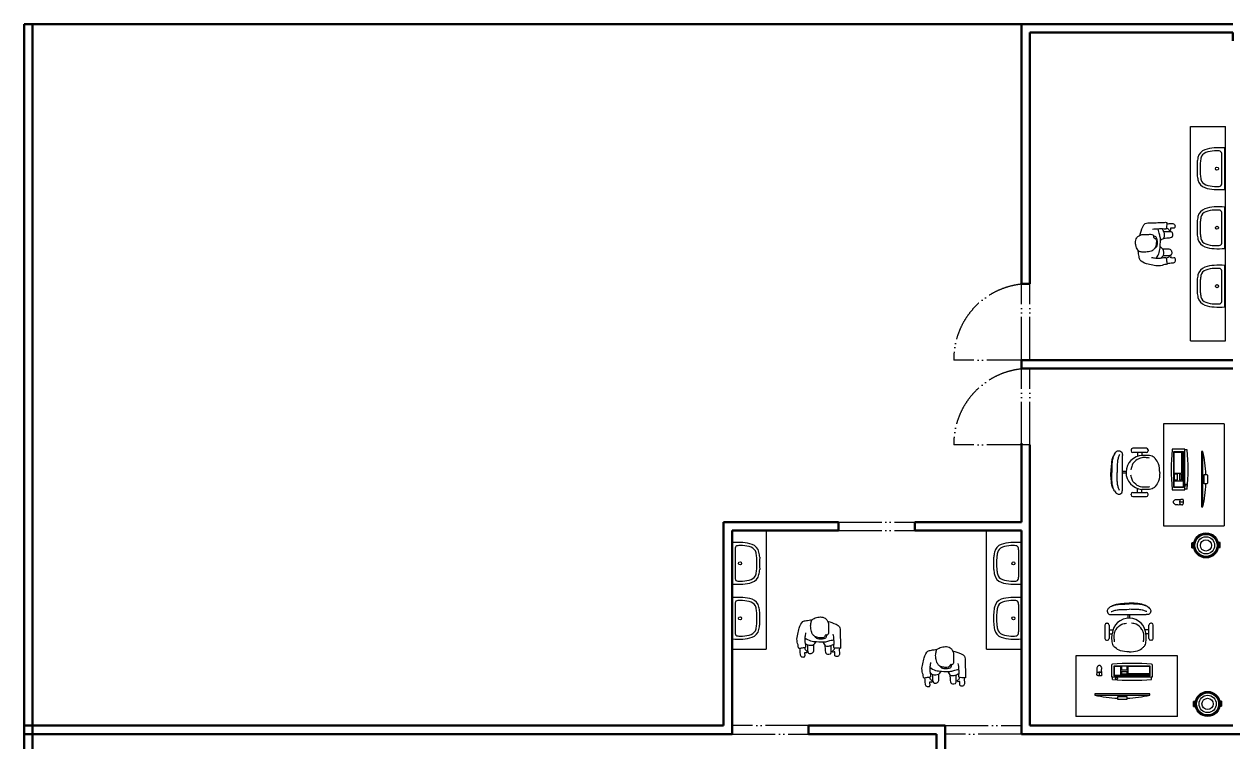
# Model space of a CAD drawing. Header units: millimetres. Extents: x 44692 to 659456, y -26273 to 96111.
# Drawn here: x 134160 to 148411, y -11486 to -3022 of the extents above; entities that cross this region are included whole.
import ezdxf

# ---------------------------------------------------------------- set-up
doc = ezdxf.new("R2010")
doc.units = ezdxf.units.MM
doc.header["$LTSCALE"] = 100
doc.linetypes.add('DIVIDEX2', pattern=[6.604, 5.08, -0.508, 0, -0.508, 0, -0.508])
for name, color, linetype in [('Mesas-estantes', 230, 'Continuous'), ('Muebles', 112, 'Continuous'), ('Personal', 171, 'Continuous'), ('Puertas', 43, 'DIVIDEX2')]:
    doc.layers.add(name, color=color, linetype=linetype)
doc.layers.add('Paredes', color=7, linetype='Continuous', lineweight=50)

# ---------------------------------------------------------------- blocks, each defined once
blk = doc.blocks.new('pa17-16')
for points, knots in [([(5.62, 2.554), (5.619, 2.543), (5.615, 2.525), (5.622, 2.49), (5.635, 2.429), (5.661, 2.406), (5.685, 2.391), (5.732, 2.383), (5.772, 2.384), (5.788, 2.397), (5.802, 2.427), (5.815, 2.416), (5.832, 2.43), (5.838, 2.457), (5.832, 2.504), (5.834, 2.562), (5.814, 2.594), (5.794, 2.628), (5.731, 2.639), (5.704, 2.63), (5.668, 2.626), (5.644, 2.605), (5.623, 2.596), (5.621, 2.567), (5.62, 2.554)], [0, 0, 0, 0, 0.297584, 0.631064, 1.068635, 1.39533, 1.69617, 2.097861, 2.458938, 2.716293, 3.010442, 3.199165, 3.447293, 3.731671, 4.119196, 4.541864, 4.881702, 5.22714, 5.673063, 5.989311, 6.327668, 6.644571, 6.906626, 7.259736, 7.259736, 7.259736, 7.259736]), ([(5.558, 2.439), (5.555, 2.422), (5.552, 2.385), (5.549, 2.333), (5.571, 2.26), (5.543, 2.259), (5.503, 2.253), (5.479, 2.243), (5.478, 2.281), (5.45, 2.344), (5.466, 2.423), (5.478, 2.503), (5.512, 2.58), (5.555, 2.585), (5.608, 2.596), (5.634, 2.6)], [0, 0, 0, 0, 0.404899, 0.829805, 1.276298, 1.516647, 1.885942, 2.122553, 2.418487, 2.881882, 3.382407, 3.897515, 4.613825, 5.020942, 5.393355, 5.393355, 5.393355, 5.393355]), ([(5.82, 2.585), (5.837, 2.582), (5.882, 2.567), (5.976, 2.542), (5.972, 2.461), (5.979, 2.393), (5.981, 2.315), (5.989, 2.261), (5.969, 2.266), (5.94, 2.266), (5.906, 2.267), (5.901, 2.281), (5.909, 2.318), (5.901, 2.361), (5.902, 2.401), (5.896, 2.424), (5.893, 2.435)], [6.682038, 6.682038, 6.682038, 6.682038, 7.076266, 7.806153, 8.304227, 8.77662, 9.284333, 9.649979, 9.844608, 10.160206, 10.472731, 10.661147, 10.998544, 11.371438, 11.724832, 12.051545, 12.051545, 12.051545, 12.051545]), ([(5.552, 2.381), (5.573, 2.365), (5.622, 2.34), (5.692, 2.338), (5.795, 2.332), (5.838, 2.352), (5.881, 2.361), (5.902, 2.366)], [0, 0, 0, 0, 0.49262, 0.970296, 1.525877, 1.91054, 2.357805, 2.357805, 2.357805, 2.357805]), ([(5.555, 2.321), (5.56, 2.315), (5.571, 2.304), (5.589, 2.292), (5.625, 2.291), (5.661, 2.297), (5.673, 2.315), (5.686, 2.33), (5.691, 2.338)], [0, 0, 0, 0, 0.262594, 0.520609, 0.853848, 1.185107, 1.43842, 1.738028, 1.738028, 1.738028, 1.738028]), ([(5.672, 2.399), (5.675, 2.395), (5.684, 2.383), (5.704, 2.372), (5.735, 2.37), (5.774, 2.373), (5.809, 2.387), (5.812, 2.401), (5.814, 2.42)], [0.121052, 0.121052, 0.121052, 0.121052, 0.297289, 0.584433, 0.895396, 1.26174, 1.600834, 1.760925, 1.760925, 1.760925, 1.760925]), ([(5.771, 2.336), (5.774, 2.331), (5.779, 2.32), (5.795, 2.295), (5.815, 2.285), (5.861, 2.291), (5.884, 2.306), (5.899, 2.312), (5.906, 2.315)], [0, 0, 0, 0, 0.233477, 0.532145, 0.79329, 1.163492, 1.458071, 1.725911, 1.725911, 1.725911, 1.725911]), ([(5.491, 2.248), (5.494, 2.237), (5.498, 2.215), (5.497, 2.181), (5.512, 2.145), (5.557, 2.147), (5.563, 2.168), (5.55, 2.213), (5.575, 2.2), (5.591, 2.209), (5.574, 2.226), (5.562, 2.234), (5.556, 2.252), (5.556, 2.26)], [0, 0, 0, 0, 0.324329, 0.654038, 0.980089, 1.31306, 1.562526, 1.890179, 2.123217, 2.319335, 2.559559, 2.78492, 3.066636, 3.066636, 3.066636, 3.066636]), ([(5.587, 2.295), (5.587, 2.288), (5.587, 2.267), (5.588, 2.187), (5.635, 2.19), (5.667, 2.213), (5.661, 2.262), (5.66, 2.288), (5.661, 2.301)], [0.078483, 0.078483, 0.078483, 0.078483, 0.321516, 0.797556, 1.122606, 1.448668, 1.830958, 2.166281, 2.166281, 2.166281, 2.166281]), ([(5.794, 2.299), (5.795, 2.286), (5.798, 2.261), (5.804, 2.2), (5.826, 2.187), (5.867, 2.191), (5.876, 2.212), (5.872, 2.261), (5.871, 2.286), (5.871, 2.298)], [0, 0, 0, 0, 0.353805, 0.775896, 1.041599, 1.377968, 1.615337, 2.001902, 2.313716, 2.313716, 2.313716, 2.313716]), ([(5.971, 2.265), (5.97, 2.255), (5.969, 2.234), (5.979, 2.202), (5.967, 2.164), (5.922, 2.163), (5.913, 2.183), (5.923, 2.229), (5.899, 2.213), (5.882, 2.221), (5.898, 2.24), (5.908, 2.248), (5.912, 2.262), (5.913, 2.268)], [0.038839, 0.038839, 0.038839, 0.038839, 0.324329, 0.654038, 0.980089, 1.31306, 1.562526, 1.890179, 2.123217, 2.319335, 2.559559, 2.78492, 2.989829, 2.989829, 2.989829, 2.989829])]:
    blk.add_open_spline(points, degree=3, knots=knots)

msp = doc.modelspace()

# ---------------------------------------------------------------- linework, layer by layer
at = {"layer": 'Mesas-estantes'}
for p, q in [((142407.23, -11038.37), (142407.23, -9565.704)), ((142407.23, -11293.248), (142407.23, -11138.37))]:
    msp.add_line(p, q, dxfattribs=at)
at = {"layer": 'Muebles'}
for p, q in [((147912.976, -6756.306), (147912.976, -4228.286)), ((147912.976, -4228.286), (148324.25, -4228.286)), ((148324.25, -6756.306), (148324.25, -4228.286)), ((148317.22, -4970.645), (148317.22, -4481.795)), ((148282.618, -4887.704), (148282.618, -4564.737)), ((148282.618, -5584.727), (148282.618, -5261.761)), ((148317.22, -5667.669), (148317.22, -5178.819)), ((148282.618, -6273.34), (148282.618, -5950.373)), ((148317.22, -6356.282), (148317.22, -5867.432)), ((147912.976, -6756.306), (148324.25, -6756.306)), ((148310.646, -7736.252), (147593.989, -7736.252)), ((147593.989, -7736.252), (147593.989, -8937.836)), ((148310.646, -7736.252), (148310.646, -8937.836)), ((147109.451, -8509.056), (147109.451, -8108.529)), ((147211.812, -8043.57), (147211.812, -8053.583)), ((147392.05, -8023.544), (147231.839, -8023.544)), ((147392.05, -8073.61), (147231.839, -8073.61)), ((147286.911, -8073.61), (147286.911, -8119.444)), ((147336.977, -8073.61), (147336.977, -8109.102)), ((147412.076, -8043.57), (147412.076, -8053.583)), ((147844.611, -8032.286), (147704.659, -8032.286)), ((147714.672, -8062.325), (147830.607, -8062.325)), ((147714.672, -8484.882), (147714.672, -8062.325)), ((147718.575, -8067.975), (147805.737, -8067.975)), ((147718.575, -8319.972), (147718.575, -8067.975)), ((147805.737, -8067.975), (147805.737, -8319.972)), ((147813.055, -8067.975), (147825.764, -8067.975)), ((147813.055, -8319.972), (147813.055, -8067.975)), ((147825.764, -8067.975), (147825.764, -8319.972)), ((147830.607, -8062.325), (147830.607, -8484.882)), ((147844.611, -8514.922), (147844.611, -8032.286)), ((147874.651, -8042.299), (147844.611, -8042.299)), ((148057.591, -8062.127), (148041.404, -8062.127)), ((148041.404, -8062.127), (148041.404, -8713.44)), ((148057.591, -8713.44), (148057.591, -8062.127)), ((147152.112, -8298.779), (147109.451, -8298.779)), ((147152.112, -8318.806), (147109.451, -8318.806)), ((147805.737, -8319.972), (147718.575, -8319.972)), ((147758.613, -8330.805), (147718.575, -8330.805)), ((147718.575, -8330.805), (147718.575, -8395.89)), ((147718.575, -8395.89), (147758.613, -8395.89)), ((147718.575, -8408.367), (147825.764, -8408.367)), ((147718.575, -8480.379), (147718.575, -8408.367)), ((147758.613, -8395.89), (147758.613, -8330.805)), ((147805.737, -8330.805), (147782.279, -8330.805)), ((147782.279, -8330.805), (147782.279, -8395.89)), ((147782.279, -8395.89), (147805.737, -8395.89)), ((147805.737, -8395.89), (147805.737, -8330.805)), ((147825.764, -8319.972), (147813.055, -8319.972)), ((147813.055, -8330.805), (147825.764, -8330.805)), ((147813.055, -8395.89), (147813.055, -8330.805)), ((147825.764, -8395.89), (147813.055, -8395.89)), ((147825.764, -8330.805), (147825.764, -8395.89)), ((147825.764, -8408.367), (147825.764, -8480.379)), ((147231.839, -8543.975), (147392.05, -8543.975)), ((147286.911, -8543.975), (147286.911, -8498.14)), ((147336.977, -8543.975), (147336.977, -8508.483)), ((147704.659, -8514.922), (147844.611, -8514.922)), ((147830.607, -8484.882), (147714.672, -8484.882)), ((147825.764, -8480.379), (147718.575, -8480.379)), ((147874.651, -8504.908), (147844.611, -8504.908)), ((147211.812, -8574.015), (147211.812, -8564.001)), ((147231.839, -8594.041), (147392.05, -8594.041)), ((147412.076, -8574.015), (147412.076, -8564.001)), ((147828.73, -8658.194), (147783.885, -8658.194)), ((148041.404, -8713.44), (148057.591, -8713.44)), ((147593.989, -8937.836), (148310.646, -8937.836)), ((142907.23, -8993.248), (142917.23, -8993.248)), ((142907.23, -8993.248), (142907.23, -10393.248)), ((145508.021, -10393.248), (145508.021, -8993.248)), ((142507.23, -9136.432), (142507.23, -9625.282)), ((142541.832, -9219.373), (142541.832, -9542.34)), ((145883.419, -9219.373), (145883.419, -9542.34)), ((145918.021, -9136.432), (145918.021, -9625.282)), ((147928.137, -9139.779), (147928.849, -9139.345)), ((147949.638, -9139.779), (147928.137, -9139.779)), ((147928.137, -9139.779), (147928.137, -9140.767)), ((147928.137, -9140.767), (147928.137, -9197.647)), ((147928.137, -9140.767), (147929.559, -9140.767)), ((147928.137, -9197.647), (147928.137, -9198.636)), ((147928.137, -9197.647), (147929.559, -9197.647)), ((147928.137, -9198.636), (147928.849, -9199.069)), ((147928.137, -9198.636), (147949.889, -9198.636)), ((147949.725, -9139.345), (147928.849, -9139.345)), ((147928.849, -9199.069), (147949.98, -9199.069)), ((147929.559, -9197.647), (147929.559, -9140.767)), ((147936.669, -9140.767), (147929.559, -9140.767)), ((147936.669, -9197.647), (147929.559, -9197.647)), ((147936.669, -9197.647), (147936.669, -9140.767)), ((147938.091, -9140.767), (147936.669, -9140.767)), ((147936.669, -9197.647), (147938.091, -9197.647)), ((147938.091, -9140.767), (147938.091, -9197.647)), ((147949.446, -9140.767), (147938.091, -9140.767)), ((147949.688, -9197.647), (147938.091, -9197.647)), ((148259.832, -9135.366), (148239.604, -9135.366)), ((148260.544, -9135.8), (148239.703, -9135.8)), ((148239.924, -9136.788), (148250.59, -9136.788)), ((148240.986, -9195.09), (148259.832, -9195.09)), ((148241.064, -9194.657), (148260.544, -9194.657)), ((148241.237, -9193.668), (148252.012, -9193.668)), ((148250.59, -9193.668), (148250.59, -9136.788)), ((148252.012, -9136.788), (148250.59, -9136.788)), ((148250.59, -9193.668), (148252.012, -9193.668)), ((148252.012, -9136.788), (148252.012, -9193.668)), ((148252.012, -9136.788), (148259.122, -9136.788)), ((148252.012, -9193.668), (148259.122, -9193.668)), ((148259.122, -9136.788), (148259.122, -9193.668)), ((148260.544, -9136.788), (148259.122, -9136.788)), ((148259.122, -9193.668), (148260.544, -9193.668)), ((148260.544, -9135.8), (148259.832, -9135.366)), ((148260.544, -9194.657), (148259.832, -9195.09)), ((148260.544, -9136.788), (148260.544, -9135.8)), ((148260.544, -9193.668), (148260.544, -9136.788)), ((148260.544, -9194.657), (148260.544, -9193.668)), ((142507.23, -9783.898), (142507.23, -10272.748)), ((145918.021, -9783.898), (145918.021, -10272.748)), ((142541.832, -9866.839), (142541.832, -10189.806)), ((145883.419, -9866.839), (145883.419, -10189.806)), ((146902.299, -10107.94), (146902.299, -10268.151)), ((146922.326, -10087.913), (146932.339, -10087.913)), ((146952.365, -10107.94), (146952.365, -10268.151)), ((146987.284, -9985.552), (147387.812, -9985.552)), ((147177.535, -10028.213), (147177.535, -9985.552)), ((147197.561, -10028.213), (147197.561, -9985.552)), ((147422.73, -10268.151), (147422.73, -10107.94)), ((147452.77, -10087.913), (147442.757, -10087.913)), ((147472.796, -10268.151), (147472.796, -10107.94)), ((146952.365, -10163.012), (146998.2, -10163.012)), ((146952.365, -10213.078), (146987.858, -10213.078)), ((147422.73, -10163.012), (147376.896, -10163.012)), ((147422.73, -10213.078), (147387.238, -10213.078)), ((142507.23, -10393.248), (142907.23, -10393.248)), ((145508.021, -10393.248), (145918.021, -10393.248)), ((146922.326, -10288.177), (146932.339, -10288.177)), ((147452.77, -10288.177), (147442.757, -10288.177)), ((147760.088, -10470.09), (146558.505, -10470.09)), ((146558.505, -10470.09), (146558.505, -11186.747)), ((147760.088, -11186.747), (147760.088, -10470.09)), ((146838.147, -10704.831), (146838.147, -10659.986)), ((146981.419, -10580.76), (146981.419, -10720.712)), ((147011.458, -10706.708), (147011.458, -10590.773)), ((147011.458, -10590.773), (147434.015, -10590.773)), ((147015.961, -10701.865), (147015.961, -10594.676)), ((147015.961, -10594.676), (147087.973, -10594.676)), ((147087.973, -10594.676), (147087.973, -10701.865)), ((147165.535, -10594.676), (147100.451, -10594.676)), ((147100.451, -10594.676), (147100.451, -10634.714)), ((147100.451, -10634.714), (147165.535, -10634.714)), ((147165.535, -10658.38), (147100.451, -10658.38)), ((147100.451, -10658.38), (147100.451, -10681.838)), ((147100.451, -10681.838), (147165.535, -10681.838)), ((147165.535, -10634.714), (147165.535, -10594.676)), ((147165.535, -10681.838), (147165.535, -10658.38)), ((147176.368, -10681.838), (147176.368, -10594.676)), ((147176.368, -10594.676), (147428.365, -10594.676)), ((147428.365, -10681.838), (147176.368, -10681.838)), ((147428.365, -10594.676), (147428.365, -10681.838)), ((147434.015, -10590.773), (147434.015, -10706.708)), ((147464.055, -10720.712), (147464.055, -10580.76)), ((146981.419, -10720.712), (147464.055, -10720.712)), ((146991.432, -10750.752), (146991.432, -10720.712)), ((147434.015, -10706.708), (147011.458, -10706.708)), ((147087.973, -10701.865), (147015.961, -10701.865)), ((147100.451, -10701.865), (147100.451, -10689.156)), ((147100.451, -10689.156), (147165.535, -10689.156)), ((147165.535, -10701.865), (147100.451, -10701.865)), ((147165.535, -10689.156), (147165.535, -10701.865)), ((147176.368, -10701.865), (147176.368, -10689.156)), ((147176.368, -10689.156), (147428.365, -10689.156)), ((147428.365, -10701.865), (147176.368, -10701.865)), ((147428.365, -10689.156), (147428.365, -10701.865)), ((147454.041, -10750.752), (147454.041, -10720.712)), ((146782.9, -10917.505), (146782.9, -10933.692)), ((147434.214, -10917.505), (146782.9, -10917.505)), ((146782.9, -10933.692), (147434.214, -10933.692)), ((147434.214, -10933.692), (147434.214, -10917.505)), ((147947.175, -11009.659), (147947.887, -11009.225)), ((147968.677, -11009.659), (147947.175, -11009.659)), ((147947.175, -11009.659), (147947.175, -11010.647)), ((147947.175, -11010.647), (147947.175, -11067.527)), ((147947.175, -11010.647), (147948.597, -11010.647)), ((147947.175, -11067.527), (147947.175, -11068.515)), ((147947.175, -11067.527), (147948.597, -11067.527)), ((147947.175, -11068.515), (147947.887, -11068.949)), ((147947.175, -11068.515), (147968.928, -11068.515)), ((147968.763, -11009.225), (147947.887, -11009.225)), ((147947.887, -11068.949), (147969.018, -11068.949)), ((147948.597, -11067.527), (147948.597, -11010.647)), ((147955.707, -11010.647), (147948.597, -11010.647)), ((147955.707, -11067.527), (147948.597, -11067.527)), ((147955.707, -11067.527), (147955.707, -11010.647)), ((147957.129, -11010.647), (147955.707, -11010.647)), ((147955.707, -11067.527), (147957.129, -11067.527)), ((147957.129, -11010.647), (147957.129, -11067.527)), ((147968.484, -11010.647), (147957.129, -11010.647)), ((147968.727, -11067.527), (147957.129, -11067.527)), ((148278.871, -11005.246), (148258.643, -11005.246)), ((148279.582, -11005.68), (148258.742, -11005.68)), ((148258.962, -11006.668), (148269.629, -11006.668)), ((148260.024, -11064.97), (148278.871, -11064.97)), ((148260.102, -11064.536), (148279.582, -11064.536)), ((148260.275, -11063.548), (148271.051, -11063.548)), ((148269.629, -11063.548), (148269.629, -11006.668)), ((148271.051, -11006.668), (148269.629, -11006.668)), ((148269.629, -11063.548), (148271.051, -11063.548)), ((148271.051, -11006.668), (148271.051, -11063.548)), ((148271.051, -11006.668), (148278.16, -11006.668)), ((148271.051, -11063.548), (148278.16, -11063.548)), ((148278.16, -11006.668), (148278.16, -11063.548)), ((148279.582, -11006.668), (148278.16, -11006.668)), ((148278.16, -11063.548), (148279.582, -11063.548)), ((148279.582, -11005.68), (148278.871, -11005.246)), ((148279.582, -11064.536), (148278.871, -11064.97)), ((148279.582, -11006.668), (148279.582, -11005.68)), ((148279.582, -11063.548), (148279.582, -11006.668)), ((148279.582, -11064.536), (148279.582, -11063.548)), ((147760.088, -11186.747), (146558.505, -11186.747))]:
    msp.add_line(p, q, dxfattribs=at)
for points in [[(148111.953, -8340.633), (148111.953, -8434.934, -0.414213562), (148104.319, -8442.567), (148073.67, -8442.567), (148073.67, -8333), (148104.319, -8333, -0.414213562)], [(147155.707, -10988.054), (147061.407, -10988.054, -0.414213562), (147053.773, -10980.42), (147053.773, -10949.771), (147163.34, -10949.771), (147163.34, -10980.42, -0.414213562)]]:
    msp.add_lwpolyline(points, format="xyb", close=True, dxfattribs=at)
for centre, radius in [((148223.976, -4726.22), 17.983), ((148223.976, -5423.244), 17.983), ((148223.976, -6111.857), 17.983), ((147861.297, -8457.061), 12.174), ((148095.093, -9168.587), 148.28), ((148095.093, -9168.587), 137.813), ((148095.093, -9168.587), 129.948), ((148095.093, -9168.587), 101.508), ((148095.093, -9168.587), 66.656), ((142600.474, -9380.857), 17.983), ((145824.777, -9380.857), 17.983), ((142600.474, -10028.323), 17.983), ((145824.777, -10028.323), 17.983), ((147039.28, -10737.398), 12.174), ((148114.132, -11038.467), 148.28), ((148114.132, -11038.467), 137.813), ((148114.132, -11038.467), 129.948), ((148114.132, -11038.467), 101.508), ((148114.132, -11038.467), 66.656)]:
    msp.add_circle(centre, radius, dxfattribs=at)
for centre, radius, start, end in [((148122.331, -4620.666), 125.102, 109.34062, 167.4428702), ((148122.331, -4620.666), 89.135, 109.34062, 167.4428702), ((148210.373, -4871.505), 390.943, 92.6930361, 109.3406203), ((148210.373, -4871.505), 354.977, 92.6930361, 109.3406203), ((148247.11, -5652.528), 1172.83, 86.5729043, 92.6930361), ((148211.512, -5653.644), 1136.863, 88.0233762, 90.8979986), ((148250.56, -4548.732), 31.275, 5.5937168, 89.6994569), ((148087.146, -4564.737), 195.472, 0.0000002, 5.5937168), ((149162.24, -4726.22), 1172.83, 176.4982177, 183.5017823), ((148381.813, -4678.463), 390.943, 167.4428702, 176.4982177), ((149162.24, -4726.22), 1136.863, 176.4982177, 183.5017823), ((148381.813, -4678.463), 354.977, 167.4428702, 176.4982177), ((148381.813, -4773.978), 390.943, 183.5017823, 192.5571298), ((148381.813, -4773.978), 354.977, 183.5017823, 192.5571298), ((148122.331, -4831.775), 125.102, 192.5571298, 250.65938), ((148122.331, -4831.775), 89.135, 192.5571298, 250.65938), ((148210.373, -4580.936), 390.943, 250.6593797, 267.3069639), ((148210.373, -4580.936), 354.977, 250.6593797, 267.3069639), ((148247.11, -3799.913), 1172.83, 267.3069639, 273.4270957), ((148211.512, -3798.797), 1136.863, 269.1020014, 271.9766238), ((148250.56, -4903.709), 31.275, 270.3005431, 354.4062832), ((148087.146, -4887.704), 195.472, 354.4062832, 359.9999998), ((148122.331, -5317.689), 125.102, 109.34062, 167.4428702), ((148122.331, -5317.689), 89.135, 109.34062, 167.4428702), ((148210.373, -5568.528), 390.943, 92.6930361, 109.3406203), ((148210.373, -5568.528), 354.977, 92.6930361, 109.3406203), ((148247.11, -6349.552), 1172.83, 86.5729043, 92.6930361), ((148211.512, -6350.667), 1136.863, 88.0233762, 90.8979986), ((148250.56, -5245.756), 31.275, 5.5937168, 89.6994569), ((148087.146, -5261.761), 195.472, 0.0000002, 5.5937168), ((149162.24, -5423.244), 1172.83, 176.4982177, 183.5017823), ((148381.813, -5375.487), 390.943, 167.4428702, 176.4982177), ((149162.24, -5423.244), 1136.863, 176.4982177, 183.5017823), ((148381.813, -5375.487), 354.977, 167.4428702, 176.4982177), ((148381.813, -5471.001), 390.943, 183.5017823, 192.5571298), ((148122.331, -5528.799), 125.102, 192.5571298, 250.65938), ((148381.813, -5471.001), 354.977, 183.5017823, 192.5571298), ((148122.331, -5528.799), 89.135, 192.5571298, 250.65938), ((148210.373, -5277.96), 390.943, 250.6593797, 267.3069639), ((148210.373, -5277.96), 354.977, 250.6593797, 267.3069639), ((148247.11, -4496.936), 1172.83, 267.3069639, 273.4270957), ((148211.512, -4495.821), 1136.863, 269.1020014, 271.9766238), ((148250.56, -5600.732), 31.275, 270.3005431, 354.4062832), ((148087.146, -5584.727), 195.472, 354.4062832, 359.9999998), ((148381.813, -6064.099), 390.943, 167.4428702, 176.4982177), ((148122.331, -6006.302), 125.102, 109.34062, 167.4428702), ((148122.331, -6006.302), 89.135, 109.34062, 167.4428702), ((148210.373, -6257.141), 390.943, 92.6930361, 109.3406203), ((148210.373, -6257.141), 354.977, 92.6930361, 109.3406203), ((148247.11, -7038.164), 1172.83, 86.5729043, 92.6930361), ((148211.512, -7039.28), 1136.863, 88.0233762, 90.8979986), ((148250.56, -5934.368), 31.275, 5.5937168, 89.6994569), ((148087.146, -5950.373), 195.472, 0.0000002, 5.5937168), ((149162.24, -6111.857), 1172.83, 176.4982177, 183.5017823), ((149162.24, -6111.857), 1136.863, 176.4982177, 183.5017823), ((148381.813, -6064.099), 354.977, 167.4428702, 176.4982177), ((148381.813, -6159.614), 390.943, 183.5017823, 192.5571298), ((148122.331, -6217.411), 125.102, 192.5571298, 250.65938), ((148381.813, -6159.614), 354.977, 183.5017823, 192.5571298), ((148122.331, -6217.411), 89.135, 192.5571298, 250.65938), ((148210.373, -5966.572), 390.943, 250.6593797, 267.3069639), ((148210.373, -5966.572), 354.977, 250.6593797, 267.3069639), ((148247.11, -5185.549), 1172.83, 267.3069639, 273.4270957), ((148211.512, -5184.433), 1136.863, 269.1020014, 271.9766238), ((148250.56, -6289.345), 31.275, 270.3005431, 354.4062832), ((148087.146, -6273.34), 195.472, 354.4062832, 359.9999998), ((147352.126, -8308.792), 200.264, 91.3986494, 265.6618414), ((147231.839, -8043.57), 20.026, 90, 180), ((147231.839, -8053.583), 20.026, 180, 270), ((147392.05, -8043.57), 20.026, 0, 90), ((147392.05, -8053.583), 20.026, 270, 0), ((150415.481, -8273.604), 2730.65, 175.140832, 184.859168), ((147704.659, -8042.299), 10.013, 90, 180), ((144865.931, -8273.604), 3017.598, 355.6038543, 4.3961457), ((146669.862, -8387.784), 1425.428, 2.202588, 13.2065658), ((147231.839, -8564.001), 20.026, 90, 180), ((147392.05, -8564.001), 20.026, 0, 90), ((147704.659, -8504.908), 10.013, 180, 270), ((146669.862, -8387.784), 1425.428, 346.7934342, 357.797412), ((147231.839, -8574.015), 20.026, 180, 270), ((147392.05, -8574.015), 20.026, 270, 0), ((142577.34, -10307.164), 1172.83, 87.3069639, 93.4270957), ((142737.304, -9219.373), 195.472, 174.4062832, 179.9999998), ((142573.889, -9203.369), 31.275, 90.3005431, 174.4062832), ((142612.938, -10308.28), 1136.863, 89.1020014, 91.9766238), ((142614.077, -9526.141), 354.977, 70.6593797, 87.3069639), ((142614.077, -9526.141), 390.943, 70.6593797, 87.3069639), ((142702.119, -9275.302), 89.135, 12.5571298, 70.65938), ((142702.119, -9275.302), 125.102, 12.5571298, 70.65938), ((142442.636, -9333.099), 354.977, 3.5017823, 12.5571298), ((142442.636, -9333.099), 390.943, 3.5017823, 12.5571298), ((145982.614, -9333.099), 390.943, 167.4428702, 176.4982177), ((145723.132, -9275.302), 125.102, 109.34062, 167.4428702), ((145982.614, -9333.099), 354.977, 167.4428702, 176.4982177), ((145723.132, -9275.302), 89.135, 109.34062, 167.4428702), ((145811.174, -9526.141), 390.943, 92.6930361, 109.3406203), ((145811.174, -9526.141), 354.977, 92.6930361, 109.3406203), ((145847.911, -10307.164), 1172.83, 86.5729043, 92.6930361), ((145812.313, -10308.28), 1136.863, 88.0233762, 90.8979986), ((145851.361, -9203.369), 31.275, 5.5937168, 89.6994569), ((145687.947, -9219.373), 195.472, 0.0000002, 5.5937168), ((141662.21, -9380.857), 1136.863, 356.4982177, 3.5017823), ((144003.49, -9380.857), 1172.83, 176.4982177, 183.5017823), ((144421.761, -9380.857), 1172.83, 356.4982177, 3.5017823), ((146763.041, -9380.857), 1136.863, 176.4982177, 183.5017823), ((142737.304, -9542.34), 195.472, 180.0000002, 185.5937168), ((142702.119, -9486.411), 89.135, 289.34062, 347.4428702), ((142702.119, -9486.411), 125.102, 289.34062, 347.4428702), ((142442.636, -9428.614), 354.977, 347.4428702, 356.4982177), ((142442.636, -9428.614), 390.943, 347.4428702, 356.4982177), ((145982.614, -9428.614), 390.943, 183.5017823, 192.5571298), ((145723.132, -9486.411), 125.102, 192.5571298, 250.65938), ((145982.614, -9428.614), 354.977, 183.5017823, 192.5571298), ((145723.132, -9486.411), 89.135, 192.5571298, 250.65938), ((145687.947, -9542.34), 195.472, 354.4062832, 359.9999998), ((142577.34, -8454.549), 1172.83, 266.5729043, 272.6930361), ((142573.889, -9558.345), 31.275, 185.5937168, 269.6994569), ((142612.938, -8453.433), 1136.863, 268.0233762, 270.8979986), ((142614.077, -9235.572), 354.977, 272.6930361, 289.3406203), ((142614.077, -9235.572), 390.943, 272.6930361, 289.3406203), ((145811.174, -9235.572), 390.943, 250.6593797, 267.3069639), ((145811.174, -9235.572), 354.977, 250.6593797, 267.3069639), ((145847.911, -8454.549), 1172.83, 267.3069639, 273.4270957), ((145812.313, -8453.433), 1136.863, 269.1020014, 271.9766238), ((145851.361, -9558.345), 31.275, 270.3005431, 354.4062832), ((142577.34, -10954.63), 1172.83, 87.3069639, 93.4270957), ((142573.889, -9850.834), 31.275, 90.3005431, 174.4062832), ((142612.938, -10955.746), 1136.863, 89.1020014, 91.9766238), ((142614.077, -10173.607), 354.977, 70.6593797, 87.3069639), ((142614.077, -10173.607), 390.943, 70.6593797, 87.3069639), ((142702.119, -9922.768), 125.102, 12.5571298, 70.65938), ((145723.132, -9922.768), 125.102, 109.34062, 167.4428702), ((145811.174, -10173.607), 390.943, 92.6930361, 109.3406203), ((145811.174, -10173.607), 354.977, 92.6930361, 109.3406203), ((145847.911, -10954.63), 1172.83, 86.5729043, 92.6930361), ((145812.313, -10955.746), 1136.863, 88.0233762, 90.8979986), ((145851.361, -9850.834), 31.275, 5.5937168, 89.6994569), ((142737.304, -9866.839), 195.472, 174.4062832, 179.9999998), ((142702.119, -9922.768), 89.135, 12.5571298, 70.65938), ((142442.636, -9980.565), 354.977, 3.5017823, 12.5571298), ((141662.21, -10028.323), 1136.863, 356.4982177, 3.5017823), ((142442.636, -9980.565), 390.943, 3.5017823, 12.5571298), ((141662.21, -10028.323), 1172.83, 356.4982177, 3.5017823), ((146763.041, -10028.323), 1172.83, 176.4982177, 183.5017823), ((145982.614, -9980.565), 390.943, 167.4428702, 176.4982177), ((146763.041, -10028.323), 1136.863, 176.4982177, 183.5017823), ((145982.614, -9980.565), 354.977, 167.4428702, 176.4982177), ((145723.132, -9922.768), 89.135, 109.34062, 167.4428702), ((145687.947, -9866.839), 195.472, 0.0000002, 5.5937168), ((142442.636, -10076.08), 354.977, 347.4428702, 356.4982177), ((142442.636, -10076.08), 390.943, 347.4428702, 356.4982177), ((145982.614, -10076.08), 390.943, 183.5017823, 192.5571298), ((145982.614, -10076.08), 354.977, 183.5017823, 192.5571298), ((146922.326, -10107.94), 20.026, 90, 180), ((146932.339, -10107.94), 20.026, 0, 90), ((147187.548, -10228.227), 200.264, 1.3986494, 175.6618414), ((147442.757, -10107.94), 20.026, 90, 180), ((147452.77, -10107.94), 20.026, 0, 90), ((142737.304, -10189.806), 195.472, 180.0000002, 185.5937168), ((142573.889, -10205.811), 31.275, 185.5937168, 269.6994569), ((142612.938, -9100.899), 1136.863, 268.0233762, 270.8979986), ((142614.077, -9883.038), 354.977, 272.6930361, 289.3406203), ((142614.077, -9883.038), 390.943, 272.6930361, 289.3406203), ((142702.119, -10133.877), 89.135, 289.34062, 347.4428702), ((142702.119, -10133.877), 125.102, 289.34062, 347.4428702), ((145723.132, -10133.877), 125.102, 192.5571298, 250.65938), ((145723.132, -10133.877), 89.135, 192.5571298, 250.65938), ((145811.174, -9883.038), 390.943, 250.6593797, 267.3069639), ((145811.174, -9883.038), 354.977, 250.6593797, 267.3069639), ((145812.313, -9100.899), 1136.863, 269.1020014, 271.9766238), ((145851.361, -10205.811), 31.275, 270.3005431, 354.4062832), ((145687.947, -10189.806), 195.472, 354.4062832, 359.9999998), ((142577.34, -9102.015), 1172.83, 266.5729043, 272.6930361), ((145847.911, -9102.015), 1172.83, 267.3069639, 273.4270957), ((146922.326, -10268.151), 20.026, 180, 270), ((146932.339, -10268.151), 20.026, 270, 0), ((147442.757, -10268.151), 20.026, 180, 270), ((147452.77, -10268.151), 20.026, 270, 0), ((146991.432, -10580.76), 10.013, 90, 180), ((147222.737, -13291.582), 2730.65, 85.140832, 94.859168), ((147454.041, -10580.76), 10.013, 0, 90), ((147222.737, -7742.032), 3017.598, 265.6038543, 274.3961457), ((147108.557, -9545.963), 1425.428, 256.7934342, 267.797412), ((147108.557, -9545.963), 1425.428, 272.202588, 283.2065658)]:
    msp.add_arc(centre, radius, start, end, dxfattribs=at)
for points in [[(147014.391, -8092.052), (146993.491, -8136.717), (146976.933, -8230.466), (146973.134, -8308.792)], [(147014.391, -8092.052), (147004.399, -8115.01), (146992.61, -8155.127), (146986.369, -8205.99), (146983.61, -8308.792)], [(147014.391, -8092.052), (147031.704, -8070.092), (147059.295, -8052.682), (147080.288, -8054.483), (147101.881, -8069.492), (147107.805, -8089.715), (147109.451, -8108.529)], [(147073.847, -8096.918), (147067.56, -8115.01), (147055.771, -8155.127), (147049.53, -8205.99), (147046.771, -8308.792)], [(147549.914, -8308.792), (147534.365, -8207.216), (147497.008, -8144.609), (147473.551, -8122.871), (147415.344, -8108.089), (147336.977, -8109.102)], [(147428.392, -8138.379), (147382.523, -8133.865), (147322.223, -8139.411), (147285.115, -8155.918), (147223.269, -8224.009), (147210.22, -8277.728)], [(147014.391, -8525.533), (146993.491, -8480.868), (146976.933, -8387.119), (146973.134, -8308.792)], [(147014.391, -8525.533), (147004.399, -8502.575), (146992.61, -8462.458), (146986.369, -8411.595), (146983.61, -8308.792)], [(147073.847, -8520.667), (147067.56, -8502.575), (147055.771, -8462.458), (147049.53, -8411.595), (147046.771, -8308.792)], [(147428.392, -8479.206), (147382.523, -8483.719), (147322.223, -8478.174), (147285.115, -8461.667), (147223.269, -8393.576), (147210.22, -8339.857)], [(147549.914, -8308.792), (147534.365, -8410.369), (147497.008, -8472.976), (147473.551, -8494.714), (147415.344, -8509.496), (147336.977, -8508.483)], [(147014.391, -8525.533), (147031.704, -8547.493), (147059.295, -8564.903), (147080.288, -8563.102), (147101.881, -8548.093), (147107.805, -8527.87), (147109.451, -8509.056)], [(146970.808, -9890.492), (146948.847, -9907.805), (146931.438, -9935.396), (146933.239, -9956.389), (146948.247, -9977.982), (146968.47, -9983.906), (146987.284, -9985.552)], [(146970.808, -9890.492), (147015.473, -9869.592), (147109.221, -9853.034), (147187.548, -9849.235)], [(146970.808, -9890.492), (146993.765, -9880.5), (147033.883, -9868.711), (147084.745, -9862.47), (147187.548, -9859.711)], [(146975.673, -9949.948), (146993.765, -9943.661), (147033.883, -9931.872), (147084.745, -9925.631), (147187.548, -9922.872)], [(147404.288, -9890.492), (147359.623, -9869.592), (147265.875, -9853.034), (147187.548, -9849.235)], [(147404.288, -9890.492), (147381.33, -9880.5), (147341.213, -9868.711), (147290.35, -9862.47), (147187.548, -9859.711)], [(147399.422, -9949.948), (147381.33, -9943.661), (147341.213, -9931.872), (147290.35, -9925.631), (147187.548, -9922.872)], [(147404.288, -9890.492), (147426.248, -9907.805), (147443.658, -9935.396), (147441.857, -9956.389), (147426.849, -9977.982), (147406.626, -9983.906), (147387.812, -9985.552)], [(147017.135, -10304.493), (147012.621, -10258.624), (147018.166, -10198.324), (147034.673, -10161.216), (147102.764, -10099.37), (147156.483, -10086.321)], [(147357.961, -10304.493), (147362.475, -10258.624), (147356.93, -10198.324), (147340.423, -10161.216), (147272.331, -10099.37), (147218.613, -10086.321)], [(147187.548, -10426.015), (147085.971, -10410.466), (147023.365, -10373.109), (147001.626, -10349.652), (146986.844, -10291.445), (146987.858, -10213.078)], [(147187.548, -10426.015), (147289.125, -10410.466), (147351.731, -10373.109), (147373.469, -10349.652), (147388.252, -10291.445), (147387.238, -10213.078)]]:
    msp.add_spline(points, degree=3, dxfattribs=at)
for points, start_tangent, end_tangent in [([(147828.745, -8660.183), (147825.467, -8678.432), (147822.032, -8685.919), (147818.91, -8690.598), (147802.272, -8688.453), (147784.072, -8688.489), (147759.728, -8688.489), (147745.225, -8688.102), (147731.018, -8684.827), (147714.002, -8672.193), (147707.289, -8658.779), (147714.002, -8643.805), (147730.862, -8632.419), (147746.63, -8630.391), (147763.022, -8633.043), (147786.751, -8630.859), (147814.752, -8627.516), (147824.589, -8627.683), (147828.433, -8636.942), (147828.745, -8660.183)], (0.019344641, -0.999812875), (0.019344641, -0.999812875)), ([(146836.158, -10704.846), (146817.909, -10701.568), (146810.422, -10698.133), (146805.742, -10695.011), (146807.887, -10678.373), (146807.852, -10660.173), (146807.852, -10635.829), (146808.238, -10621.326), (146811.514, -10607.119), (146824.148, -10590.103), (146837.561, -10583.39), (146852.535, -10590.103), (146863.921, -10606.963), (146865.949, -10622.731), (146863.297, -10639.123), (146865.481, -10662.852), (146868.824, -10690.853), (146868.658, -10700.69), (146859.398, -10704.534), (146836.158, -10704.846)], (-0.999812875, -0.019344641), (-0.999812875, -0.019344641))]:
    msp.add_spline(points, degree=3, dxfattribs=dict(at, start_tangent=start_tangent, end_tangent=end_tangent))
for points in [[(147789.401, -8687.96), (147789.491, -8684.253), (147789.554, -8679.508), (147788.843, -8673.213), (147787.188, -8668.767), (147785.492, -8663.699), (147782.848, -8657.384), (147786.237, -8651.732), (147788.509, -8645.575), (147789.39, -8638.62), (147789.55, -8633.343), (147789.614, -8630.48)], [(146808.38, -10665.502), (146812.087, -10665.592), (146816.832, -10665.655), (146823.128, -10664.944), (146827.573, -10663.289), (146832.642, -10661.593), (146838.956, -10658.949), (146844.608, -10662.338), (146850.765, -10664.61), (146857.72, -10665.491), (146862.997, -10665.651), (146865.861, -10665.715)]]:
    msp.add_open_spline(points, degree=3, knots=[0.00138497337, 0.00138497337, 0.00138497337, 0.00138497337, 0.01248111383, 0.01559473933, 0.02029642355, 0.02655099404, 0.03192591492, 0.03964303848, 0.04456753599, 0.05180677404, 0.0604018682, 0.0604018682, 0.0604018682, 0.0604018682], dxfattribs=at)
at = {"layer": 'Paredes', "color": 0}
for p, q in [((134159.675, -12764.358), (134159.675, -3021.917)), ((139620.003, -11293.248), (134159.675, -11293.248))]:
    msp.add_line(p, q, dxfattribs=at)
at = {"layer": 'Paredes'}
for p, q in [((145918.021, -3021.917), (134159.675, -3021.917)), ((134259.675, -9978.741), (134259.675, -3021.917)), ((145918.021, -3121.917), (145918.021, -3021.917)), ((145918.021, -3021.917), (148411.465, -3021.917)), ((145918.021, -6083.157), (145918.021, -3121.917)), ((148411.465, -3121.917), (146018.021, -3121.917)), ((146018.021, -6083.157), (146018.021, -3121.917)), ((148411.465, -3220.005), (148411.465, -3121.917)), ((145918.021, -6083.157), (146018.021, -6083.157)), ((145918.021, -7083.157), (145918.021, -6983.157)), ((146018.021, -6983.157), (145918.021, -6983.157)), ((148411.465, -6983.157), (146018.021, -6983.157)), ((148411.465, -7083.157), (145918.021, -7083.157)), ((145918.021, -8796.412), (145918.021, -7961.973)), ((146018.021, -11293.248), (146018.021, -7983.157)), ((145918.021, -8893.248), (145918.021, -8796.412)), ((142407.23, -8893.248), (143763.021, -8893.248)), ((142407.23, -11038.37), (142407.23, -8893.248)), ((143763.021, -8893.248), (143763.021, -8993.248)), ((144663.021, -8893.248), (145918.021, -8893.248)), ((144663.021, -8993.248), (144663.021, -8893.248)), ((142507.23, -11393.248), (142507.23, -8993.248)), ((143763.021, -8993.248), (142507.23, -8993.248)), ((145918.021, -8993.248), (144663.021, -8993.248)), ((145918.021, -11393.248), (145918.021, -8993.248)), ((142407.23, -11038.37), (142407.23, -9593.601)), ((134259.675, -10522.68), (134259.675, -9978.741)), ((134259.675, -10476.822), (134259.675, -13318.822)), ((134259.675, -12864.358), (134259.675, -10622.68)), ((142407.23, -11293.248), (142407.23, -11038.37)), ((134259.675, -11284.228), (134259.675, -11184.228)), ((142407.23, -11293.248), (142407.23, -11138.37)), ((141327.572, -11293.248), (134159.675, -11293.248)), ((134159.675, -11393.248), (139520.003, -11393.248)), ((141327.572, -11393.248), (134159.675, -11393.248)), ((141227.572, -11393.248), (142407.23, -11393.248)), ((141327.572, -11293.248), (142407.23, -11293.248)), ((142507.23, -11393.248), (142407.23, -11393.248)), ((143407.23, -11393.248), (143407.23, -11293.248)), ((143407.23, -11293.248), (145018.021, -11293.248)), ((143540.142, -11393.248), (143407.23, -11393.248)), ((143540.142, -11393.248), (144918.021, -11393.248)), ((144918.021, -12293.248), (144918.021, -11393.248)), ((145018.021, -11393.248), (145018.021, -11293.248)), ((145018.021, -12293.248), (145018.021, -11393.248)), ((145918.021, -11393.248), (148511.465, -11393.248)), ((146018.021, -11293.248), (148411.465, -11293.248))]:
    msp.add_line(p, q, dxfattribs=at)
at = {"layer": 'Puertas'}
for p, q in [((145918.021, -6983.157), (145918.021, -6083.157)), ((146018.021, -6983.157), (146018.021, -6083.157)), ((146018.021, -6983.157), (145120.964, -6983.157)), ((145918.021, -7983.157), (145918.021, -7083.157)), ((146018.021, -7983.157), (146018.021, -7083.157)), ((146018.021, -7983.157), (145120.964, -7983.157)), ((143763.021, -8893.248), (144663.021, -8893.248)), ((143763.021, -8993.248), (144663.021, -8993.248)), ((143407.23, -11293.248), (142507.23, -11293.248)), ((142507.23, -11393.248), (143407.23, -11393.248)), ((145018.021, -11293.248), (145918.021, -11293.248)), ((145918.021, -11393.248), (145018.021, -11393.248))]:
    msp.add_line(p, q, dxfattribs=at)
for centre in [(146012.176, -6974.325), (146012.176, -7974.325)]:
    msp.add_arc(centre, 891.211, 89.4321579, 180.5678421, dxfattribs=at)

# ---------------------------------------------------------------- block references
at = {"layer": 'Personal', "xscale": 979.1504951166461, "yscale": 979.1504951166461, "zscale": 979.1504951166461}
for p, rotation in [((149686.526, -11279.536), 88.39986811930517), ((137866.369, -12436.102), 358.3998681193051), ((139340.252, -12784.934), 358.3998681193051)]:
    msp.add_blockref('pa17-16', p, dxfattribs=dict(at, rotation=rotation))

doc.saveas('drawing.dxf')
